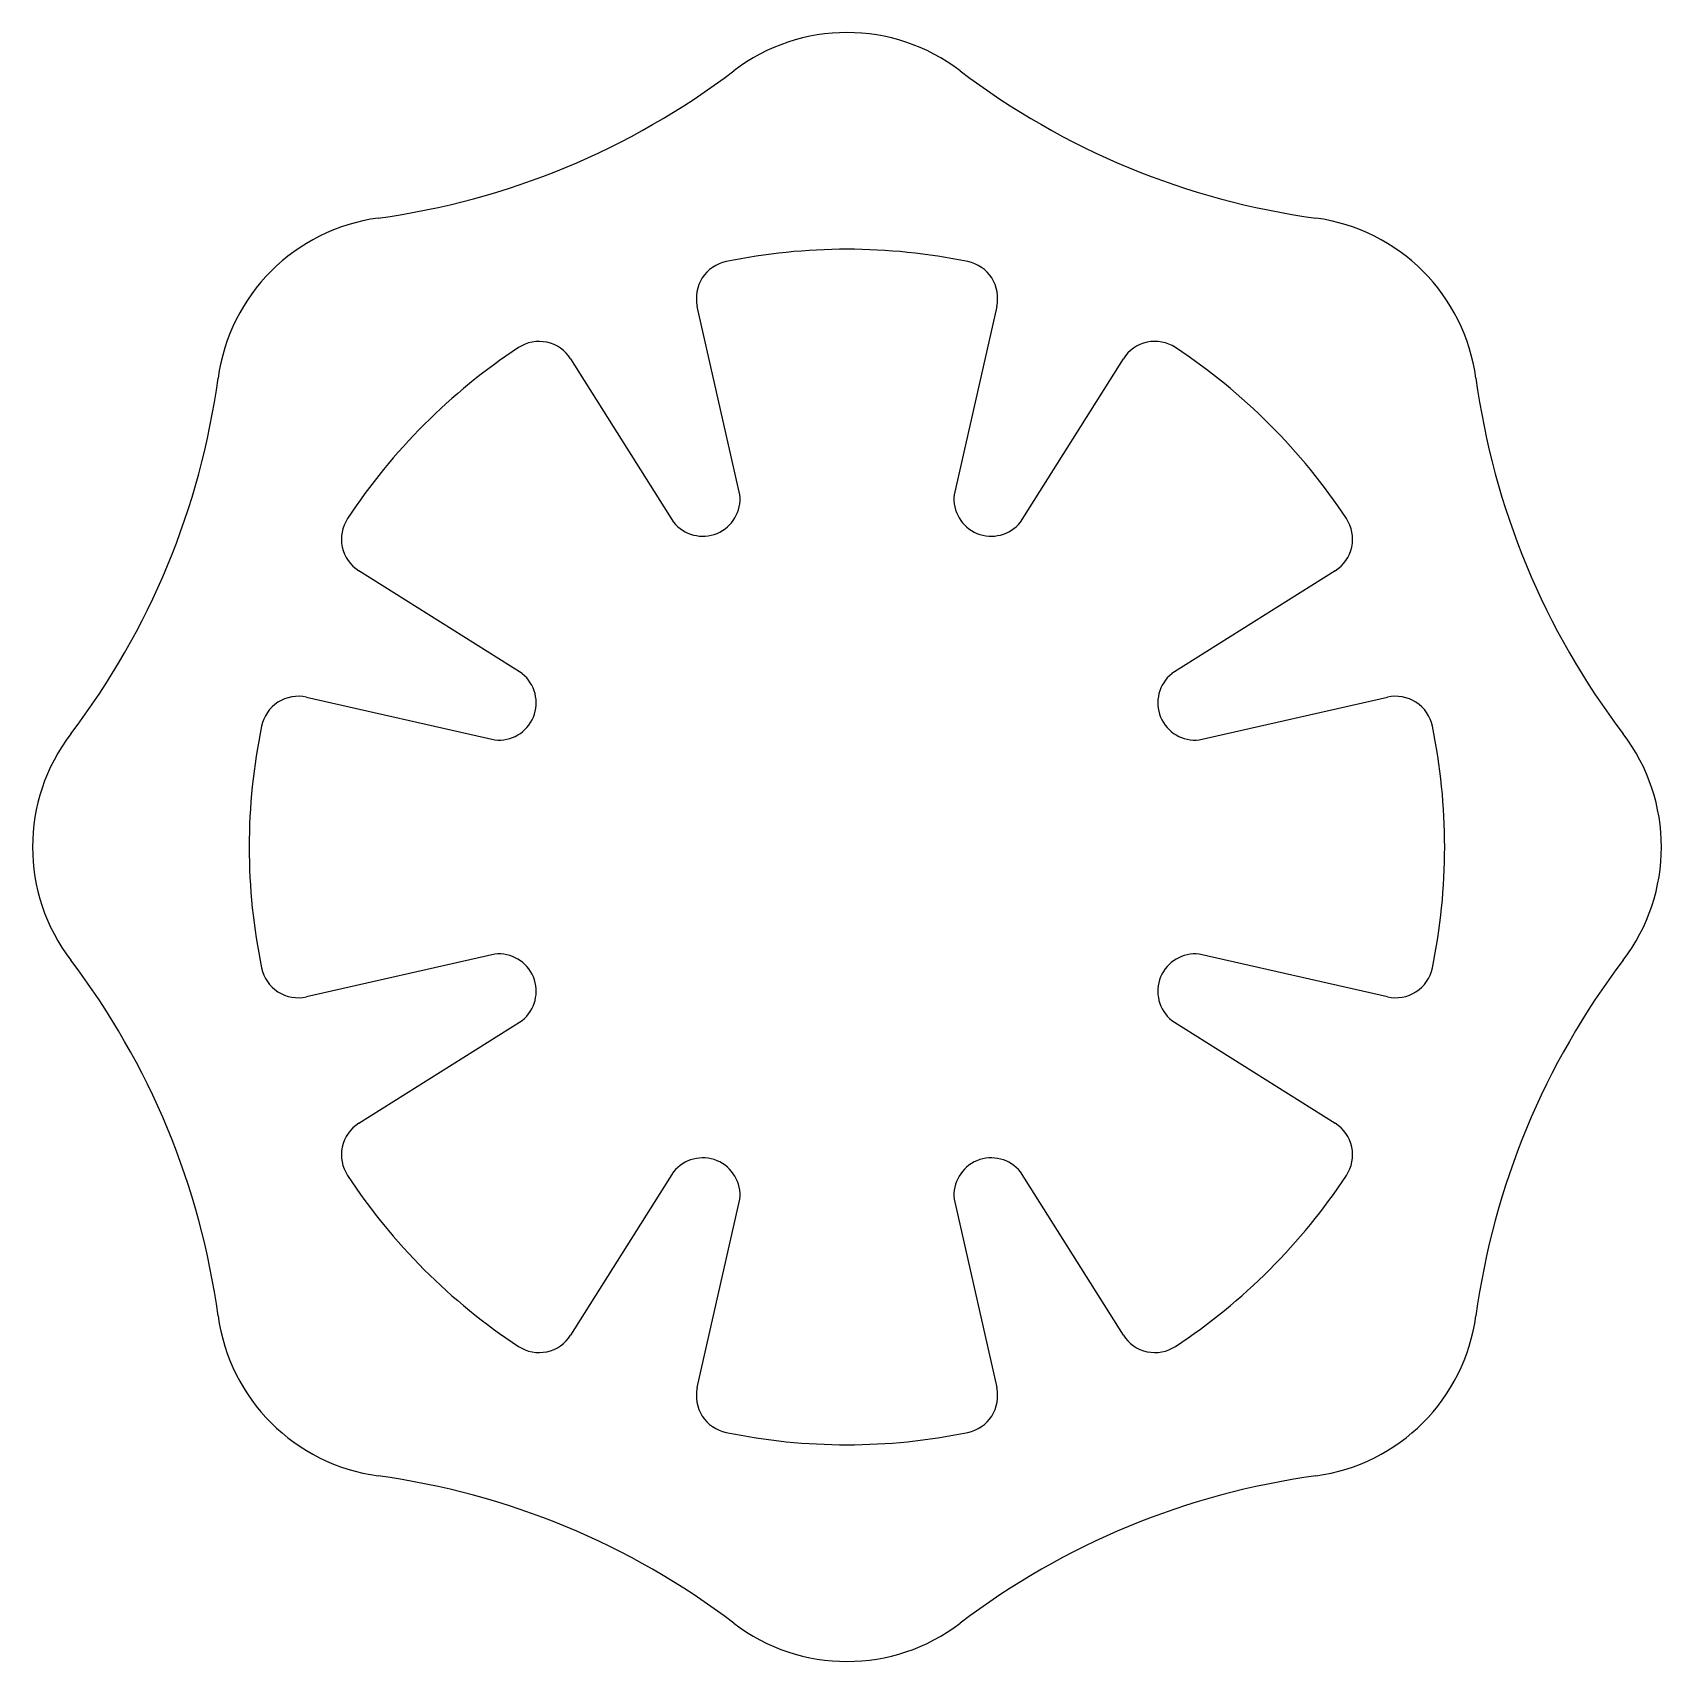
# Model space of a CAD drawing. Extents: x 1903 to 1924.8, y 2265.5 to 2287.3.
import ezdxf

# ---------------------------------------------------------------- set-up
doc = ezdxf.new("R2010")
doc.units = 0
doc.layers.get('0').update_dxf_attribs({"linetype": 'CONTINUOUS'})

msp = doc.modelspace()

# ---------------------------------------------------------------- linework, layer by layer
at = {"color": 0}
for p, q in [((1912.472, 2281.147), (1911.901, 2283.667)), ((1915.91, 2283.667), (1915.339, 2281.147)), ((1910.207, 2282.965), (1911.585, 2280.779)), ((1916.226, 2280.779), (1917.604, 2282.965)), ((1909.558, 2278.753), (1907.373, 2280.13)), ((1920.438, 2280.13), (1918.253, 2278.753)), ((1906.671, 2278.437), (1909.191, 2277.865)), ((1918.62, 2277.865), (1921.14, 2278.437)), ((1909.191, 2274.999), (1906.671, 2274.428)), ((1921.14, 2274.428), (1918.62, 2274.999)), ((1907.373, 2272.734), (1909.558, 2274.112)), ((1918.253, 2274.112), (1920.438, 2272.734)), ((1911.585, 2272.085), (1910.207, 2269.899)), ((1917.604, 2269.899), (1916.226, 2272.085)), ((1911.901, 2269.198), (1912.472, 2271.718)), ((1915.339, 2271.718), (1915.91, 2269.198))]:
    msp.add_line(p, q, dxfattribs=at)
for centre, radius, start, end in [((1913.905, 2284.832), 2.5, 52.7212, 127.2815), ((1906.273, 2294.858), 10.1, 277.72, 307.2815), ((1921.538, 2294.858), 10.1, 232.7181, 262.2809), ((1907.966, 2282.372), 2.5, 97.72, 172.2809), ((1919.845, 2282.372), 2.5, 7.7199, 82.2809), ((1912.389, 2283.777), 0.5, 101.6688, 192.7739), ((1913.905, 2276.432), 8, 78.3322, 101.6688), ((1915.422, 2283.777), 0.5, 347.2271, 78.3322), ((1909.784, 2282.698), 0.5, 32.2271, 123.3322), ((1918.027, 2282.699), 0.5, 56.6688, 147.7739), ((1913.905, 2276.432), 8, 123.3322, 146.6688), ((1913.905, 2276.432), 8, 33.3322, 56.6688), ((1895.48, 2284.064), 10.1, 322.7189, 352.2809), ((1932.331, 2284.064), 10.1, 187.7189, 217.2809), ((1911.975, 2281.092), 0.5, 218.7218, 6.2792), ((1915.836, 2281.092), 0.5, 173.7218, 321.2792), ((1907.639, 2280.553), 0.5, 146.6688, 237.7739), ((1920.172, 2280.553), 0.5, 302.2271, 33.3322), ((1909.246, 2278.362), 0.5, 263.7218, 51.2792), ((1918.565, 2278.362), 0.5, 128.7218, 276.2792), ((1906.56, 2277.949), 0.5, 77.2271, 168.3322), ((1921.25, 2277.949), 0.5, 11.6688, 102.7739), ((1905.505, 2276.432), 2.5, 142.7199, 217.2809), ((1913.905, 2276.432), 8, 168.3322, 191.6688), ((1913.905, 2276.432), 8, 348.3322, 11.6688), ((1922.305, 2276.432), 2.5, 322.7199, 37.2809), ((1895.48, 2268.8), 10.1, 7.7189, 37.2809), ((1909.246, 2274.502), 0.5, 308.7218, 96.2792), ((1918.565, 2274.502), 0.5, 83.7218, 231.2792), ((1932.331, 2268.8), 10.1, 142.7189, 172.2809), ((1906.56, 2274.915), 0.5, 191.6688, 282.7739), ((1921.25, 2274.915), 0.5, 257.2271, 348.3322), ((1907.639, 2272.311), 0.5, 122.2271, 213.3322), ((1920.172, 2272.311), 0.5, 326.6688, 57.7739), ((1911.975, 2271.772), 0.5, 353.7218, 141.2792), ((1915.836, 2271.772), 0.5, 38.7218, 186.2792), ((1913.905, 2276.432), 8, 213.3322, 236.6688), ((1913.905, 2276.432), 8, 303.3322, 326.6688), ((1907.966, 2270.493), 2.5, 187.7199, 262.2809), ((1919.845, 2270.493), 2.5, 277.7199, 352.2809), ((1909.784, 2270.166), 0.5, 236.6688, 327.7739), ((1918.027, 2270.166), 0.5, 212.2271, 303.3322), ((1912.389, 2269.087), 0.5, 167.2271, 258.3322), ((1915.422, 2269.087), 0.5, 281.6688, 12.7739), ((1913.905, 2276.432), 8, 258.3322, 281.6688), ((1906.273, 2258.007), 10.1, 52.7189, 82.2809), ((1921.538, 2258.007), 10.1, 97.7189, 127.2809), ((1913.905, 2268.032), 2.5, 232.7199, 307.2809)]:
    msp.add_arc(centre, radius, start, end, dxfattribs=at)

doc.saveas('drawing.dxf')
